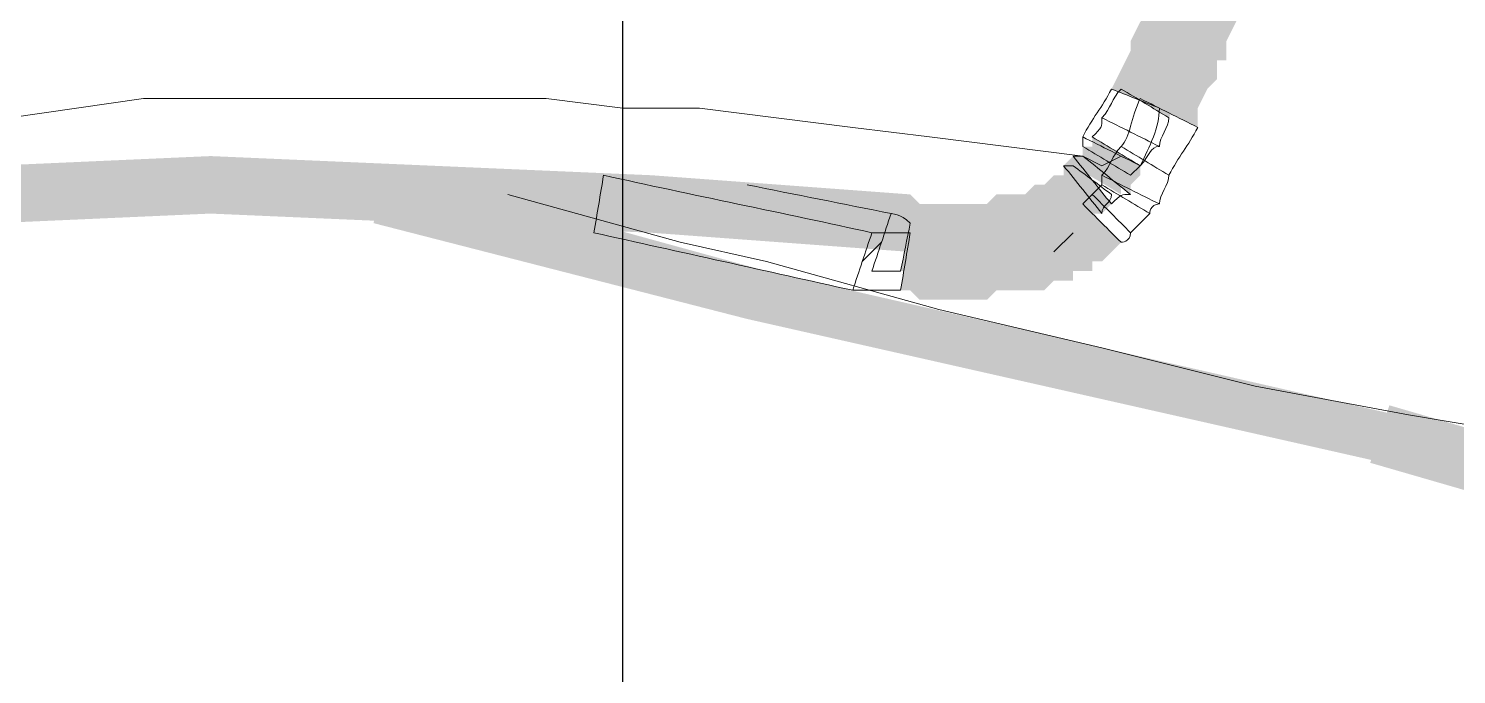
# Model space of a CAD drawing. Header units: millimetres. Extents: x -71336 to -35435, y -26189 to 22712.
# Drawn here: x -37393.383 to -37390.202, y -5688.68 to -5687.241 of the extents above; entities that cross this region are included whole.
import ezdxf
from ezdxf.enums import TextEntityAlignment as Align

# ---------------------------------------------------------------- set-up
doc = ezdxf.new("R2010")
doc.units = ezdxf.units.MM
doc.layers.add('SC - Equipment', color=7, linetype='Continuous', lineweight=13)
doc.layers.add('SC - Xlines', color=252, linetype='Continuous', plot=False)
doc.styles.get("Standard").update_dxf_attribs({"font": 'arial.ttf', "height": 35})

# ---------------------------------------------------------------- blocks, each defined once
blk = doc.blocks.new('BARCO CLICKSHARE BUTTON WITH TEXT - SCHEMATIC')
at = {"layer": 'SC - Equipment', "lineweight": 0, "transparency": 33554687}
for points in [[(1.0887, -13.1295), (1.1101, -13.0868), (1.1741, -13.1081), (1.1101, -13.0868), (1.1314, -13.0441), (1.1741, -13.0654), (1.1314, -13.0441), (1.1314, -13.0227), (1.1528, -12.98), (1.1741, -12.9587), (1.1741, -12.916), (1.1955, -12.8733), (1.2168, -12.8306), (1.2595, -12.8519), (1.2168, -12.8306), (1.2168, -12.7879), (1.2809, -12.8092), (1.2168, -12.7879), (1.2382, -12.7452), (1.3022, -12.7665), (1.2382, -12.7452), (1.2382, -12.7238), (1.3663, -12.7452), (1.3663, -12.7879), (1.3663, -12.7879), (1.3449, -12.8306), (1.3449, -12.8306), (1.3236, -12.8733), (1.3236, -12.8733), (1.3236, -12.916), (1.3236, -12.916), (1.3022, -12.9587), (1.3022, -12.9587), (1.2809, -13.0014), (1.2809, -13.0014), (1.2595, -13.0441), (1.2595, -13.0441), (1.2595, -13.0868), (1.2595, -13.0868), (1.2382, -13.1081), (1.2382, -13.1081), (1.2168, -13.1295), (1.2168, -13.1508), (1.1955, -13.1722)], [(1.3876, -12.7665), (1.3876, -12.7879), (1.3876, -12.7879), (1.3663, -12.8306), (1.3663, -12.8306), (1.3449, -12.8733), (1.3449, -12.8733), (1.3449, -12.8946), (1.3449, -12.8946), (1.3236, -12.9373), (1.3236, -12.9373), (1.3022, -12.98), (1.3022, -12.98), (1.2809, -13.0227), (1.2809, -13.0227), (1.2809, -13.0654), (1.2809, -13.0654), (1.2595, -13.1081), (1.2595, -13.1081), (1.2382, -13.1508), (1.2382, -13.1508), (1.2168, -13.1935), (1.1101, -13.1295), (1.1101, -13.0868), (1.1314, -13.0654), (1.1528, -13.0227), (1.2168, -13.0441), (1.1528, -13.0227), (1.1741, -12.98), (1.2382, -13.0014), (1.1741, -12.98), (1.1955, -12.9373), (1.2382, -12.9587), (1.1955, -12.9373), (1.1955, -12.8946), (1.2168, -12.8519), (1.2809, -12.8733), (1.2168, -12.8519), (1.2382, -12.8306), (1.2809, -12.8519), (1.2382, -12.8306), (1.2382, -12.7879), (1.3022, -12.8092), (1.2382, -12.7879), (1.2595, -12.7452), (1.3236, -12.7665), (1.2595, -12.7452), (1.2595, -12.7238)], [(1.1528, -13.1508), (1.1741, -13.1081), (1.1955, -13.0868), (1.2382, -13.1081), (1.1955, -13.0868), (1.1955, -13.0441), (1.2595, -13.0868), (1.1955, -13.0654), (1.2168, -13.0227), (1.2809, -13.0441), (1.2168, -13.0227), (1.2382, -12.98), (1.2382, -12.9373), (1.3022, -12.9587), (1.2382, -12.9373), (1.2595, -12.8946), (1.3236, -12.916), (1.2595, -12.8946), (1.2809, -12.8519), (1.3449, -12.8733), (1.2809, -12.8519), (1.2809, -12.8092), (1.3449, -12.8306), (1.2809, -12.8092), (1.3022, -12.7665), (1.3663, -12.7879), (1.3022, -12.7665), (1.3022, -12.7452), (1.4303, -12.7665), (1.4303, -12.8092), (1.4303, -12.8092), (1.409, -12.8519), (1.409, -12.8519), (1.3876, -12.8946), (1.3876, -12.8946), (1.3876, -12.9373), (1.3876, -12.9373), (1.3663, -12.98), (1.3663, -12.98), (1.3449, -13.0227), (1.3449, -13.0227), (1.3449, -13.0654), (1.3236, -13.0654), (1.3236, -13.1081), (1.3236, -13.1081), (1.3022, -13.1295), (1.3022, -13.1295), (1.2809, -13.1722), (1.2809, -13.1722), (1.2809, -13.2149)], [(1.1314, -13.3216), (1.1314, -13.3216), (1.1314, -13.3216), (1.1314, -13.3429), (1.1314, -13.3429), (1.1314, -13.3429), (1.1314, -13.3429), (1.1101, -13.3429), (1.1101, -13.3429), (1.1101, -13.3429), (1.1101, -13.3429), (1.1101, -13.3429), (1.1101, -13.3643), (1.1101, -13.3643), (1.1101, -13.3643), (1.1101, -13.3643), (1.1101, -13.3643), (1.1101, -13.3643), (1.1101, -13.3643), (1.1101, -13.3643), (1.0033, -13.3003), (1.0033, -13.2789), (1.0033, -13.2789), (1.0033, -13.2789), (1.0033, -13.2789), (1.0033, -13.2789), (1.0033, -13.2789), (1.0247, -13.2789), (1.0247, -13.2789), (1.0247, -13.2576), (1.0247, -13.2576)], [(1.1528, -13.3003), (1.1528, -13.3003), (1.1528, -13.3003), (1.1528, -13.3003), (1.1528, -13.3003), (1.1528, -13.3216), (1.1528, -13.3216), (1.1528, -13.3216), (1.1528, -13.3216), (1.1528, -13.3216), (1.1528, -13.3216), (1.1314, -13.3429), (1.1314, -13.3429), (1.1314, -13.3429), (1.1314, -13.3429), (1.1314, -13.3429), (1.1314, -13.3429), (1.1314, -13.3429), (1.1314, -13.3429), (1.1314, -13.3643), (1.0247, -13.2789), (1.0247, -13.2576), (1.0247, -13.2576), (1.0247, -13.2576), (1.046, -13.2576), (1.046, -13.2576), (1.046, -13.2576), (1.046, -13.2576), (1.046, -13.2362), (1.046, -13.2362), (1.046, -13.2362)], [(-2.4338, -13.407), (-1.8787, -13.3216), (-0.918, -13.2789), (0.064, -13.3216), (0.6404, -13.3643), (0.6404, -13.4924), (0.064, -13.4497), (-0.918, -13.407), (-1.8787, -13.4497), (-2.4338, -13.5351)], [(-0.5338, -13.3003), (0.3202, -13.5351), (2.2843, -13.9834), (3.8427, -14.2396), (3.8214, -14.3677), (2.2629, -14.0902), (0.2775, -13.6418), (-0.5551, -13.4283)], [(1.0674, -13.407), (1.046, -13.407), (1.046, -13.407), (1.046, -13.4283), (1.046, -13.4283), (1.0247, -13.4283), (1.0247, -13.4283), (1.0247, -13.4497), (1.0247, -13.4497), (1.0033, -13.4497), (1.0033, -13.4497), (0.982, -13.4497), (0.982, -13.4497), (0.982, -13.471), (0.9607, -13.471), (0.9607, -13.471), (0.9607, -13.471), (0.9393, -13.471), (0.9393, -13.471), (0.918, -13.4924), (0.918, -13.4924), (0.8966, -13.4924), (0.8966, -13.4924), (0.8753, -13.4924), (0.8753, -13.4924), (0.8753, -13.4924), (0.8753, -13.4924), (0.8539, -13.4924), (0.8539, -13.4924), (0.8326, -13.4924), (0.8326, -13.4924), (0.8112, -13.4924), (0.8112, -13.4924), (0.8112, -13.5137), (0.7899, -13.5137), (0.7685, -13.5137), (0.7685, -13.5137), (0.7472, -13.5137), (0.7472, -13.5137), (0.7472, -13.5137), (0.7472, -13.5137), (0.7258, -13.5137), (0.7258, -13.5137), (0.7045, -13.5137), (0.7045, -13.5137), (0.6831, -13.5137), (0.6831, -13.5137), (0.6618, -13.4924), (0.6618, -13.4924), (0.6404, -13.4924), (0.6404, -13.3643), (0.6618, -13.3856), (0.6831, -13.3856), (0.7045, -13.3856), (0.7258, -13.3856), (0.7472, -13.3856), (0.7472, -13.3856), (0.7685, -13.3856), (0.7899, -13.3856), (0.8112, -13.3856), (0.8326, -13.3643), (0.8326, -13.3643), (0.8326, -13.3643), (0.8539, -13.3643), (0.8753, -13.3643), (0.8753, -13.3643), (0.8966, -13.3643), (0.918, -13.3429), (0.918, -13.3429), (0.9393, -13.3429), (0.9393, -13.3429), (0.9607, -13.3216), (0.9607, -13.3216), (0.9607, -13.3216), (0.982, -13.3216), (0.982, -13.3003)], [(1.0247, -13.5137), (1.0033, -13.5137), (1.0033, -13.5137), (1.0033, -13.5351), (1.0033, -13.5351), (0.982, -13.5351), (0.982, -13.5351), (0.9606, -13.5351), (0.9606, -13.5351), (0.9393, -13.5351), (0.9393, -13.5351), (0.9179, -13.5564), (0.9179, -13.5564), (0.8966, -13.5564), (0.8966, -13.5564), (0.8752, -13.5564), (0.8752, -13.5564), (0.8539, -13.5564), (0.8539, -13.5564), (0.8325, -13.5564), (0.8325, -13.5564), (0.8112, -13.5564), (0.8112, -13.5564), (0.7899, -13.5564), (0.7899, -13.5564), (0.7685, -13.5564), (0.7685, -13.5564), (0.7472, -13.5564), (0.7472, -13.5564), (0.7045, -13.5564), (0.7045, -13.5564), (0.6831, -13.5564), (0.6831, -13.5564), (0.6618, -13.5564), (0.6618, -13.5564), (0.6404, -13.5351), (0.6404, -13.5351), (0.6191, -13.5351), (0.6404, -13.4283), (0.6618, -13.4283), (0.6404, -13.4924), (0.6618, -13.4283), (0.6831, -13.4283), (0.7045, -13.4283), (0.7258, -13.4283), (0.7472, -13.4283), (0.7685, -13.4283), (0.7899, -13.4283), (0.8112, -13.4283), (0.8325, -13.4283), (0.8325, -13.4283), (0.8539, -13.4283), (0.8752, -13.4283), (0.8966, -13.4283), (0.9179, -13.407), (0.9179, -13.407), (0.9393, -13.407), (0.9606, -13.407), (0.9606, -13.407), (0.982, -13.3856)], [(0.9393, -13.4283), (0.9393, -13.4283), (0.9606, -13.4283), (0.9606, -13.4283), (0.9606, -13.4283), (0.982, -13.407), (0.982, -13.407), (1.0033, -13.407), (1.0033, -13.407), (1.0033, -13.3856), (1.0247, -13.3856), (1.0247, -13.3856), (1.1101, -13.471), (1.0887, -13.4924), (1.0887, -13.4924), (1.0887, -13.4924), (1.0887, -13.4924), (1.0674, -13.5137), (1.0674, -13.5137), (1.0674, -13.5137), (1.0674, -13.5137), (1.046, -13.5137), (1.046, -13.5137), (1.046, -13.5351), (1.046, -13.5351), (1.0247, -13.5351), (1.0247, -13.5351), (1.0247, -13.5351), (1.0247, -13.5351), (1.0033, -13.5351), (1.0033, -13.5351), (1.0033, -13.5564), (1.0033, -13.5564), (0.982, -13.5564)], [(1.0887, -13.4924), (1.0887, -13.4924), (1.0887, -13.4924), (1.0887, -13.4924), (1.0887, -13.4924), (1.0674, -13.4924), (1.0674, -13.4924), (1.0674, -13.4924), (1.0674, -13.4924), (1.0674, -13.4924), (1.0674, -13.4924), (1.046, -13.5137), (1.046, -13.5137), (1.046, -13.5137), (1.046, -13.5137), (1.046, -13.5137), (1.046, -13.5137), (1.046, -13.5137), (1.046, -13.5137), (1.0247, -13.5137), (0.982, -13.407), (0.982, -13.3856), (1.0033, -13.4497), (0.982, -13.3856), (1.0033, -13.3856), (1.0033, -13.3856), (1.0033, -13.3856), (1.0033, -13.3856), (1.0033, -13.3856), (1.0247, -13.3856), (1.0247, -13.3856), (1.046, -13.4283), (1.0247, -13.3856), (1.0247, -13.3856), (1.046, -13.4283), (1.0247, -13.3856), (1.0247, -13.3643)], [(0.6404, -13.4497), (0.6618, -13.471), (0.6831, -13.471), (0.7045, -13.471), (0.7258, -13.471), (0.7472, -13.471), (0.7685, -13.471), (0.7899, -13.471), (0.8112, -13.471), (0.7899, -13.471), (0.7899, -13.471), (0.8112, -13.471), (0.8326, -13.4497), (0.8539, -13.4497), (0.8753, -13.4497), (0.8753, -13.4497), (0.8966, -13.4497), (0.9179, -13.4497), (0.9179, -13.4283), (0.9393, -13.4283), (0.982, -13.5564), (0.9606, -13.5564), (0.9606, -13.5564), (0.9606, -13.5564), (0.9606, -13.5564), (0.9393, -13.5778), (0.9393, -13.5778), (0.9179, -13.5778), (0.9179, -13.5778), (0.8966, -13.5778), (0.8966, -13.5778), (0.8753, -13.5778), (0.8753, -13.5778), (0.8539, -13.5778), (0.8539, -13.5778), (0.8326, -13.5778), (0.8326, -13.5778), (0.8112, -13.5991), (0.8112, -13.5991), (0.8112, -13.5991), (0.8112, -13.5991), (0.7899, -13.5991), (0.7899, -13.5991), (0.7685, -13.5991), (0.7685, -13.5991), (0.7472, -13.5991), (0.7472, -13.5991), (0.7258, -13.5991), (0.7258, -13.5991), (0.6831, -13.5991), (0.6831, -13.5991), (0.6618, -13.5991), (0.6618, -13.5991), (0.6404, -13.5778), (0.6404, -13.5778), (0.6191, -13.5778)]]:
    blk.add_hatch(color=7, dxfattribs=at).paths.add_polyline_path(points)
at = {"layer": 'SC - Equipment', "color": 7, "lineweight": 0, "transparency": 33554687}
for points in [[(-1.3664, -13.1935), (-1.2169, -13.1722), (-1.0675, -13.1508), (-0.918, -13.1508), (-0.79, -13.1508), (-0.6405, -13.1508), (-0.4697, -13.1508), (-0.3203, -13.1508), (-0.1708, -13.1508), (0, -13.1722), (0.1707, -13.1722), (0.3415, -13.1935), (0.5123, -13.2149), (0.6831, -13.2362), (0.8539, -13.2576), (1.0247, -13.2789), (1.0674, -13.3003)], [(1.1101, -13.2789), (1.0674, -13.3003), (1.0674, -13.3003), (1.0674, -13.3003)], [(3.7787, -14.2182), (3.5011, -14.1755), (3.2023, -14.1329), (2.9247, -14.0902), (2.6258, -14.0261), (2.3056, -13.9621), (2.0067, -13.898), (1.7506, -13.8553), (1.409, -13.7913), (1.0674, -13.7059), (0.7045, -13.6205), (0.3202, -13.5137), (0.128, -13.471), (-0.2562, -13.3643)], [(1.0033, -13.4497), (0.9606, -13.4924)], [(0.5764, -13.471), (0.5337, -13.5137)]]:
    blk.add_lwpolyline(points, dxfattribs=at)
for points in [[(1.0887, -13.1295), (1.1243, -13.1437), (1.1599, -13.1579), (1.1955, -13.1722), (1.1955, -13.2149), (1.1741, -13.2576), (1.1528, -13.3003), (1.1101, -13.2789), (1.0674, -13.2576), (1.0247, -13.2362), (1.046, -13.1935), (1.0674, -13.1722), (1.0887, -13.1295)], [(1.1101, -13.1295), (1.1457, -13.1508), (1.1813, -13.1722), (1.2168, -13.1935), (1.2168, -13.2149), (1.1955, -13.2362), (1.1955, -13.2576), (1.1528, -13.2362), (1.1101, -13.2149), (1.0674, -13.1935), (1.0887, -13.1722), (1.0887, -13.1508), (1.1101, -13.1295)], [(1.1528, -13.1508), (1.1955, -13.1722), (1.2382, -13.1935), (1.2809, -13.2149), (1.2595, -13.2576), (1.2382, -13.2789), (1.2168, -13.3216), (1.1813, -13.3003), (1.1457, -13.2789), (1.1101, -13.2576), (1.1314, -13.2362), (1.1314, -13.1935), (1.1528, -13.1508)], [(1.0674, -13.1935), (1.1101, -13.2149), (1.1528, -13.2362), (1.1955, -13.2576), (1.1741, -13.2576), (1.1741, -13.2789), (1.1528, -13.3003), (1.1172, -13.2789), (1.0816, -13.2576), (1.046, -13.2362), (1.0674, -13.2149), (1.0674, -13.2149), (1.0674, -13.1935)], [(1.0247, -13.2362), (1.0674, -13.2576), (1.1101, -13.2789), (1.1528, -13.3003), (1.1528, -13.3003), (1.1314, -13.3216), (1.1314, -13.3216), (1.0958, -13.3003), (1.0603, -13.2789), (1.0247, -13.2576), (1.0247, -13.2576), (1.0247, -13.2362), (1.0247, -13.2362)], [(1.1101, -13.2576), (1.1457, -13.2789), (1.1813, -13.3003), (1.2168, -13.3216), (1.2168, -13.3429), (1.1955, -13.3643), (1.1955, -13.3856), (1.1528, -13.3643), (1.1101, -13.3429), (1.0674, -13.3216), (1.0887, -13.3003), (1.0887, -13.2789), (1.1101, -13.2576)], [(1.0247, -13.2789), (1.0603, -13.3074), (1.0958, -13.3358), (1.1314, -13.3643), (1.1101, -13.3643), (1.1101, -13.3643), (1.0887, -13.3856), (1.0603, -13.3501), (1.0318, -13.3145), (1.0033, -13.2789), (1.0247, -13.2789), (1.0247, -13.2789), (1.0247, -13.2789)], [(0.555, -13.4497), (0.5408, -13.4924), (0.5266, -13.5351), (0.5123, -13.5778), (0.3202, -13.5351), (0.128, -13.4924), (-0.0641, -13.4497), (-0.057, -13.407), (-0.0499, -13.3643), (-0.0427, -13.3216), (0.1494, -13.3643), (0.3629, -13.407), (0.555, -13.4497)], [(1.0033, -13.3003), (1.0318, -13.3216), (1.0603, -13.3429), (1.0887, -13.3643), (1.0887, -13.3856), (1.0674, -13.3856), (1.0674, -13.407), (1.0389, -13.3714), (1.0105, -13.3358), (0.982, -13.3003), (0.982, -13.3003), (1.0033, -13.3003), (1.0033, -13.3003)], [(1.0674, -13.3216), (1.1101, -13.3429), (1.1528, -13.3643), (1.1955, -13.3856), (1.1741, -13.3856), (1.1741, -13.407), (1.1741, -13.407), (1.1386, -13.3856), (1.103, -13.3643), (1.0674, -13.3429), (1.0674, -13.3429), (1.0674, -13.3216), (1.0674, -13.3216)], [(1.0674, -13.3429), (1.103, -13.3643), (1.1386, -13.3856), (1.1741, -13.407), (1.1528, -13.4283), (1.1528, -13.4283), (1.1314, -13.4497), (1.103, -13.4212), (1.0745, -13.3928), (1.046, -13.3643), (1.046, -13.3643), (1.0674, -13.3429), (1.0674, -13.3429)], [(1.046, -13.3643), (1.0745, -13.3928), (1.103, -13.4212), (1.1314, -13.4497), (1.1314, -13.471), (1.1101, -13.471), (1.1101, -13.471), (1.0816, -13.4426), (1.0532, -13.4141), (1.0247, -13.3856), (1.0247, -13.3856), (1.046, -13.3643), (1.046, -13.3643)], [(0.6404, -13.4283), (0.6333, -13.4639), (0.6262, -13.4995), (0.6191, -13.5351), (0.5977, -13.5351), (0.5764, -13.5351), (0.555, -13.5351), (0.5693, -13.4924), (0.5835, -13.4497), (0.5977, -13.407), (0.5977, -13.407), (0.6191, -13.407), (0.6404, -13.4283)], [(0.6404, -13.4497), (0.6333, -13.4924), (0.6262, -13.5351), (0.6191, -13.5778), (0.5977, -13.5778), (0.555, -13.5778), (0.5123, -13.5778), (0.5266, -13.5351), (0.5408, -13.4924), (0.555, -13.4497), (0.5764, -13.4497), (0.5977, -13.4497), (0.6404, -13.4497)]]:
    blk.add_open_spline(points, degree=3, knots=[0, 0, 0, 0, 1, 1, 1, 2, 2, 2, 3, 3, 3, 4, 4, 4, 4], dxfattribs=at)
blk.add_open_spline([(0.2775, -13.3429), (0.3842, -13.3643), (0.491, -13.3856), (0.5977, -13.407)], degree=3, dxfattribs=at)
for points in [[(0.982, -13.3003), (1.0033, -13.2789), (1.0674, -13.407), (1.0887, -13.3856)], [(1.7078, -13.834), (4.1203, -14.5385), (1.6652, -13.9621), (4.0989, -14.6666)]]:
    blk.add_solid(points, dxfattribs=at)
at = {"ltscale": 5}
for tag, p in [('MAKE', (0, 10.9753)), ('MODEL', (0, 5.9753))]:
    blk.add_attdef(tag, text='', height=2.5, dxfattribs=at).set_placement(p, align=Align.MIDDLE_CENTER)
at = {"ltscale": 5, "flags": 1}
for tag, p in [('ROOM_TYPE', (45, -5)), ('LOCATION', (45, -10)), ('RACK_EQUIPMENT_(Y/N)', (45, -15)), ('IP_(Y/N)', (45, -30)), ('POE(WATT)', (45, -35)), ('AMP(@240V)', (45, -40)), ('WATT', (45, -45)), ('BTU/H', (45, -50)), ('WEIGHT(KG)', (45, -55)), ('TRANSFORMER_TAPS', (45, -60))]:
    blk.add_attdef(tag, p, '', height=2.5, dxfattribs=at)
for tag, p in [('DESCRIPTION', (56.9608, -23.892)), ('BRACKET', (53.1547, -63.4953))]:
    blk.add_attdef(tag, text='', height=2.5, dxfattribs=at).set_placement(p, align=Align.MIDDLE_CENTER)

msp = doc.modelspace()

# ---------------------------------------------------------------- linework, layer by layer
at = {"layer": 'SC - Xlines', "ltscale": 5}
msp.add_lwpolyline([(-37392.0597, -4973.2529), (-37392.0597, -5912.151)], dxfattribs=at)

# ---------------------------------------------------------------- block references
at = {"ltscale": 5}
msp.add_blockref('BARCO CLICKSHARE BUTTON WITH TEXT - SCHEMATIC', (-37392.0595, -5674.2461), dxfattribs=at)

doc.saveas('drawing.dxf')
